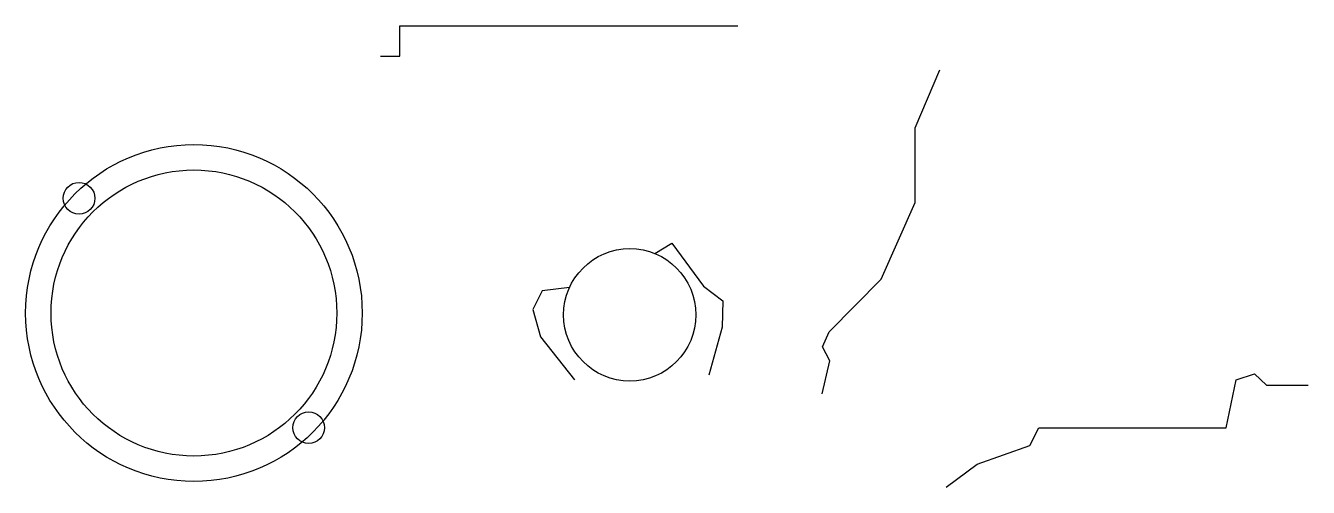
# Model space of a CAD drawing. Header units: millimetres. Extents: x -57 to 64, y -7 to 36.
import ezdxf

# ---------------------------------------------------------------- set-up
doc = ezdxf.new("R2010")
doc.units = ezdxf.units.MM
doc.layers.get('0').update_dxf_attribs({"linetype": 'CONTINUOUS'})

msp = doc.modelspace()

# ---------------------------------------------------------------- linework, layer by layer
for p, q in [((-21.77, 33.37), (-21.77, 36.26)), ((-21.77, 36.26), (10.18, 36.26)), ((-23.59, 33.37), (-21.77, 33.37)), ((26.92, 26.61), (29.27, 32.1)), ((26.92, 19.58), (26.92, 26.61)), ((23.71, 12.35), (26.92, 19.58)), ((2.34, 14.75), (3.93, 15.74)), ((3.93, 15.74), (6.94, 11.67)), ((18.79, 7.35), (23.71, 12.35)), ((-8.3, 11.23), (-9.19, 9.48)), ((-5.72, 11.56), (-8.3, 11.23)), ((6.94, 11.67), (8.75, 10.3)), ((8.75, 10.3), (8.68, 7.81)), ((-9.19, 9.48), (-8.47, 6.89)), ((8.68, 7.81), (7.45, 3.26)), ((18.18, 5.96), (18.79, 7.35)), ((-8.47, 6.89), (-5.26, 2.85)), ((18.86, 4.64), (18.18, 5.96)), ((18.15, 1.51), (18.86, 4.64)), ((56.3, -1.68), (57.24, 2.84)), ((57.24, 2.84), (58.99, 3.4)), ((58.99, 3.4), (60.13, 2.34)), ((60.13, 2.34), (64.07, 2.34)), ((37.77, -3.37), (38.61, -1.68)), ((38.61, -1.68), (56.3, -1.68)), ((32.79, -5.12), (37.77, -3.37)), ((29.85, -7.31), (32.79, -5.12))]:
    msp.add_line(p, q)
for centre, radius in [((-41.21, 9.14), 15.9), ((-41.21, 9.14), 13.5), ((-52.06, 19.97), 1.5), ((-0.03, 8.97), 6.25), ((-30.37, -1.68), 1.5)]:
    msp.add_circle(centre, radius)

doc.saveas('drawing.dxf')
